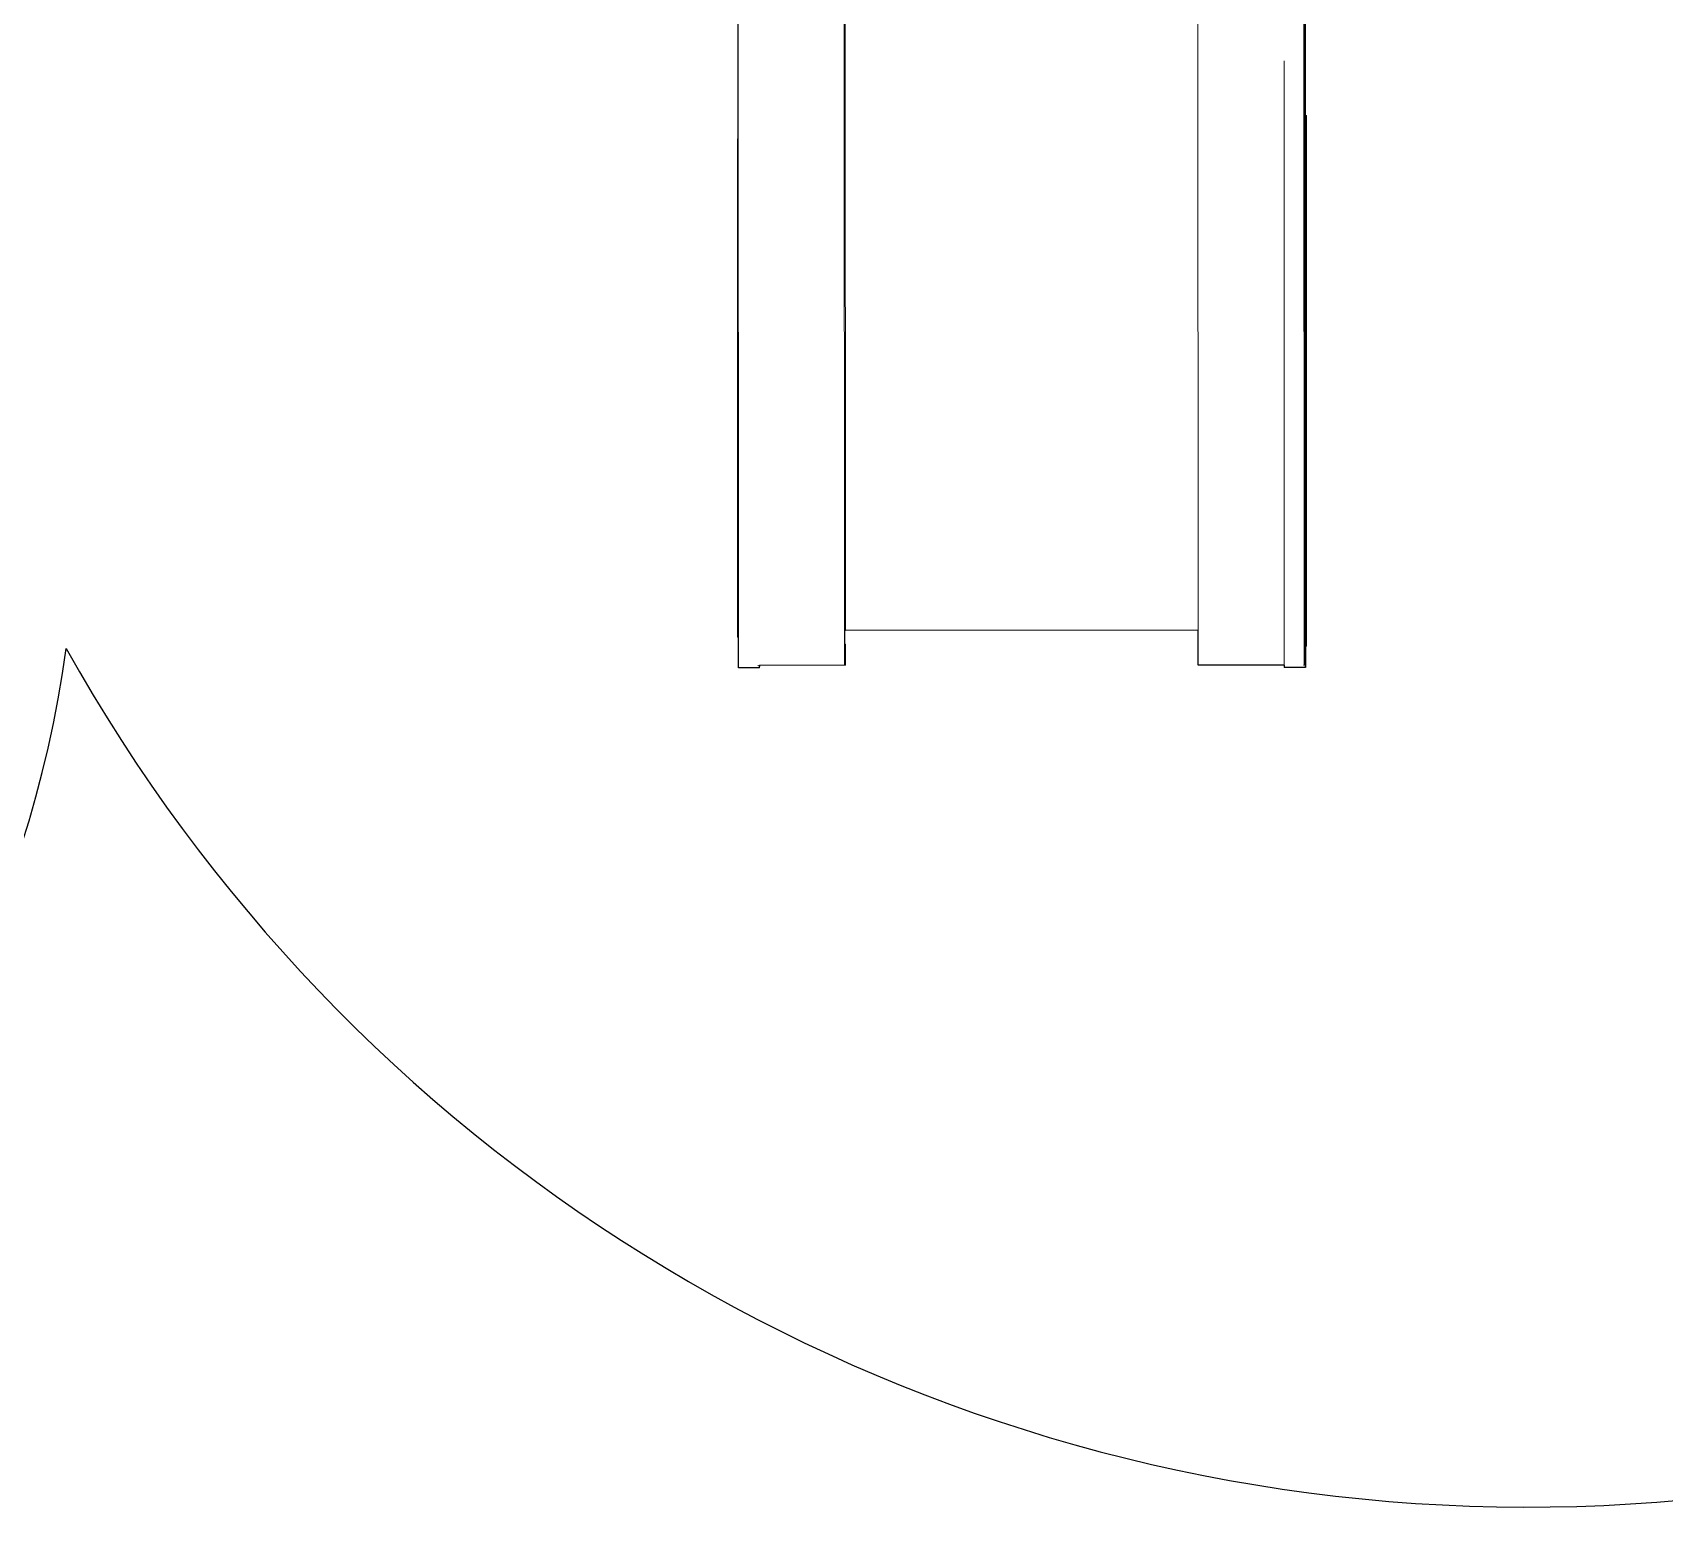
# Model space of a CAD drawing. Extents: x 5706208 to 5786773, y -2031603 to -1909573.
# Drawn here: x 5758540 to 5761014, y -1990627 to -1988382 of the extents above; entities that cross this region are included whole.
import ezdxf

# ---------------------------------------------------------------- set-up
doc = ezdxf.new("R2010")
doc.units = 0
doc.header["$LTSCALE"] = 1000
doc.header["$MEASUREMENT"] = 0
doc.layers.get('0').update_dxf_attribs({"linetype": 'CONTINUOUS'})
doc.layers.add('FURNITURE-r', color=44, linetype='CONTINUOUS')
doc.layers.add('WALL', color=7, linetype='CONTINUOUS')

# ---------------------------------------------------------------- blocks, each defined once
blk = doc.blocks.new('A$C57315646')
at = {"layer": 'FURNITURE-r', "lineweight": 0}
for p, q in [((2.3652, 0.8634), (0, 0.8622)), ((0, 0.8622), (0, 0.8306)), ((2.3671, 0.8634), (0.0039, 0.8622)), ((0.0039, 0.8622), (0.0039, 0.8622)), ((0.0364, 0.8623), (0.0364, 0.8622)), ((0.0465, 0.8623), (0.0364, 0.8623)), ((0.0366, 0.8623), (0.0366, 0.8622)), ((0.8026, 0.8637), (0.0465, 0.8636)), ((0.0465, 0.8636), (0.0465, 0.8622)), ((0.8025, 0.8637), (0.8025, 0.8624)), ((0.8026, 0.8627), (0.8026, 0.8637)), ((0.8026, 0.8624), (0.8026, 0.8627)), ((0, 0.8306), (0, 0.8303)), ((0, 0.8306), (0.0039, 0.8306)), ((0, 0.8303), (0.0039, 0.8303)), ((0.0039, 0.8329), (0.004, 0.7012)), ((0.004, 0.7012), (2.3379, 0.7024)), ((0.0043, 0.6999), (0.0043, 0.7012)), ((0.0362, 0.6999), (0.0043, 0.6999)), ((0.0362, 0.7012), (0.0362, 0.6999)), ((0.0568, 0.6997), (0.0571, 0.1646)), ((0.079, 0.6997), (0.0568, 0.6997)), ((0.079, 0.6997), (2.3379, 0.7008)), ((2.3379, 0.7008), (0.079, 0.6997)), ((0.1871, 0.7013), (0.1871, 0.6998)), ((2.3383, 0.1657), (0.0043, 0.1645)), ((0.0043, 0.1645), (0.0044, 0.0339)), ((0.9209, 0.0341), (0.0005, 0.0339)), ((0.0005, 0.0339), (0.0006, 0.0023)), ((0.0006, 0.0023), (2.3097, 0.0034)), ((0.0006, 0.002), (2.3097, 0.0032)), ((0.0006, 0.0023), (0.0006, 0.002)), ((0.0044, 0.0035), (2.3097, 0.0047)), ((0.0044, 0.0046), (0.0044, 0.0035)), ((0.0048, 0.0022), (0.0048, 0.0023)), ((0.0367, 0.0022), (0.0048, 0.0022)), ((0.0332, 0.0021), (0.0332, 0)), ((0.0332, 0), (0.0468, 0)), ((0.0367, 0.0023), (0.0367, 0.0022)), ((0.0468, 0.0021), (0.0468, 0)), ((0.0468, 0), (0.0575, 0)), ((0.0581, 0), (0.0472, 0)), ((0.0476, 0), (0.0516, 0)), ((0.0516, 0), (0.0478, 0)), ((0.0575, 0.0021), (0.0575, 0)), ((0.0575, 0), (0.0609, 0)), ((0.0596, 0), (0.0581, 0)), ((0.0609, 0), (0.0608, 0.0021)), ((0.0746, 0.0001), (0.0609, 0)), ((0.0741, 0.0001), (0.0705, 0)), ((0.0792, 0.0001), (0.074, 0.0001)), ((0.1125, 0.0001), (0.0741, 0.0001)), ((0.0746, 0.0021), (0.0746, 0.0001)), ((0.0792, 0.0021), (0.0792, 0.0001)), ((0.0792, 0.0001), (0.1125, 0.0001)), ((0.1045, 0.0001), (0.0852, 0.0001)), ((0.107, 0.0001), (0.0883, 0.0001)), ((0.1039, 0.0001), (0.0985, 0.0001)), ((0.1085, 0.0001), (0.1039, 0.0001)), ((0.1069, 0.0001), (0.1045, 0.0001)), ((0.1085, 0.0001), (0.107, 0.0001)), ((0.1246, 0.0001), (0.1085, 0.0001)), ((0.1125, 0.0001), (0.1125, 0.0021)), ((0.1246, 0.0001), (0.1125, 0.0001)), ((0.1246, 0.0021), (0.1246, 0.0001)), ((0.1248, 0.0021), (0.1248, 0.0001)), ((0.1248, 0.0001), (0.1564, 0.0002)), ((0.1372, 0.0001), (0.1255, 0.0001)), ((0.1368, 0.0001), (0.1281, 0.0001)), ((0.1317, 0.0001), (0.1301, 0.0001)), ((0.1333, 0.0001), (0.131, 0.0001)), ((0.1317, 0.0001), (0.1398, 0.0001)), ((0.1373, 0.0001), (0.1317, 0.0001)), ((0.1381, 0.0001), (0.1333, 0.0001)), ((0.1333, 0.0001), (0.1388, 0.0001)), ((0.1398, 0.0001), (0.1333, 0.0001)), ((0.1388, 0.0001), (0.1368, 0.0001)), ((0.1408, 0.0001), (0.1372, 0.0001)), ((0.1388, 0.0001), (0.1388, 0.0001)), ((0.1432, 0.0001), (0.1388, 0.0001)), ((0.1398, 0.0001), (0.14, 0.0001)), ((0.1408, 0.0001), (0.1398, 0.0001)), ((0.1463, 0.0001), (0.1408, 0.0001)), ((0.147, 0.0001), (0.1421, 0.0001)), ((0.147, 0.0001), (0.1423, 0.0001)), ((0.1446, 0.0001), (0.1427, 0.0001)), ((0.1486, 0.0001), (0.1432, 0.0001)), ((0.1509, 0.0001), (0.1446, 0.0001)), ((0.1533, 0.0001), (0.1453, 0.0001)), ((0.1564, 0.0002), (0.1463, 0.0001)), ((0.1474, 0.0001), (0.147, 0.0001)), ((0.1564, 0.0002), (0.1486, 0.0001)), ((0.1533, 0.0001), (0.1509, 0.0001)), ((0.168, 0.0002), (0.1533, 0.0001)), ((0.1564, 0.0021), (0.1564, 0.0002)), ((0.1564, 0.0002), (0.1671, 0.0002)), ((0.16, 0.0022), (0.16, 0.0002)), ((0.16, 0.0002), (0.172, 0.0002)), ((0.172, 0.0022), (0.172, 0.0002)), ((0.172, 0.0002), (0.1895, 0.0002)), ((0.1895, 0.0002), (0.1837, 0.0002)), ((0.1895, 0.0022), (0.1895, 0.0002)), ((0.1895, 0.0002), (0.1991, 0.0002)), ((0.1895, 0.0002), (0.2021, 0.0002)), ((0.1912, 0.0002), (0.1985, 0.0002)), ((0.201, 0.0002), (0.1952, 0.0002)), ((0.1985, 0.0002), (0.201, 0.0002)), ((0.1991, 0.0002), (0.199, 0.0002)), ((0.201, 0.0002), (0.1993, 0.0002)), ((0.201, 0.0002), (0.2063, 0.0002)), ((0.8006, 0.0002), (0.201, 0.0002)), ((0.2021, 0.0022), (0.2021, 0.0002)), ((0.2021, 0.0002), (0.8006, 0.0002)), ((0.2087, 0.0022), (0.2087, 0.0002)), ((0.2087, 0.0002), (0.8258, 0.0003)), ((0.807, 0.0002), (0.2124, 0.0002)), ((0.8034, 0.0002), (0.807, 0.0002)), ((0.8071, 0.0002), (0.8034, 0.0002)), ((0.8258, 0.0003), (0.807, 0.0002)), ((0.807, 0.0002), (0.8074, 0.0002)), ((0.8182, 0.0002), (0.8071, 0.0002)), ((0.8078, 0.0002), (0.8074, 0.0002)), ((0.8129, 0.0002), (0.8128, 0.0002)), ((0.8187, 0.0002), (0.8158, 0.0002)), ((0.8179, 0.0002), (0.8164, 0.0002)), ((0.8258, 0.0003), (0.8179, 0.0002)), ((0.8179, 0.0002), (0.8188, 0.0002)), ((0.823, 0.0003), (0.8187, 0.0002)), ((0.8188, 0.0002), (0.838, 0.0003)), ((0.8232, 0.0003), (0.823, 0.0003)), ((0.8253, 0.0003), (0.8231, 0.0003)), ((0.8258, 0.0003), (0.8258, 0.0022)), ((0.838, 0.0003), (0.8258, 0.0003)), ((0.838, 0.0022), (0.838, 0.0003))]:
    blk.add_line(p, q, dxfattribs=at)

msp = doc.modelspace()

# ---------------------------------------------------------------- linework, layer by layer
at = {"layer": 'FURNITURE-r', "lineweight": 0}
for p, q in [((5759608.9, -1986979.4), (5759610.1, -1989340.3)), ((5759608.9, -1986981.3), (5759610.1, -1989344.2)), ((5759770.9, -1989340.2), (5759769.8, -1987008.6)), ((5759771.3, -1987008.6), (5759772.4, -1989265.2)), ((5759609.6, -1988542.4), (5759608.6, -1988542.4)), ((5759608.6, -1988542.4), (5759610, -1988542.4)), ((5759608.6, -1988542.4), (5759608.7, -1989297.7)), ((5759610, -1988542.4), (5759609.6, -1988542.4)), ((5759770.8, -1989157.2), (5759772.4, -1989157.2)), ((5759772.4, -1989265.2), (5759772.4, -1989287.4)), ((5759608.7, -1989297.7), (5759610.1, -1989297.7)), ((5759610, -1989297.7), (5759610, -1989307.8)), ((5759772.4, -1989287.4), (5760307, -1989287.1)), ((5759610, -1989307.6), (5759610.1, -1989307.6)), ((5759610, -1989307.8), (5759610.1, -1989307.8)), ((5759770.9, -1989308), (5759772.3, -1989308)), ((5759772.3, -1989308), (5759772.3, -1989339.8)), ((5759610.1, -1989340.3), (5759610.1, -1989340.3)), ((5759610.1, -1989344.2), (5759641.7, -1989344.1)), ((5759639.4, -1989340.3), (5759770.9, -1989340.2)), ((5759641.7, -1989344.1), (5759641.7, -1989340.3)), ((5759641.7, -1989344.1), (5759642, -1989344.1)), ((5759642, -1989344.1), (5759641.9, -1989340.3)), ((5759772.3, -1989339.8), (5759770.9, -1989339.8))]:
    msp.add_line(p, q, dxfattribs=at)
at = {"layer": 'WALL', "color": 8, "ltscale": 0.1}
msp.add_lwpolyline([(5760468.1, -1986493.6), (5760469.9, -1989343.6), (5760437.6, -1989343.6), (5760437.6, -1989339.8), (5760307.1, -1989339.8), (5760307.1, -1989287.1), (5759770.9, -1989287.4), (5759770.9, -1989339.8), (5759641.9, -1989340.3), (5759641.7, -1989344.1), (5759610.1, -1989344.2), (5759608.2, -1986494.2), (5759697.3, -1986494.1), (5759697.3, -1986480.8), (5760382.2, -1986480.4), (5760382.2, -1986493.6), (5760468.1, -1986493.6)], dxfattribs=at)
for centre, radius, start, end in [((5756878.8, -1989081.4), 1728.2, 36.3425, 352.2467), ((5760805.7, -1988080.8), 2535, 209.1223, 325.0785)]:
    msp.add_arc(centre, radius, start, end, dxfattribs=at)

# ---------------------------------------------------------------- block references
at = {"color": 8, "ltscale": 10, "xscale": 998.9986730661869, "yscale": 998.9986730661869, "zscale": 998.9986730661869, "rotation": 90}
msp.add_blockref('A$C57315646', (5760471.4, -1989344.2), dxfattribs=at)

doc.saveas('drawing.dxf')
